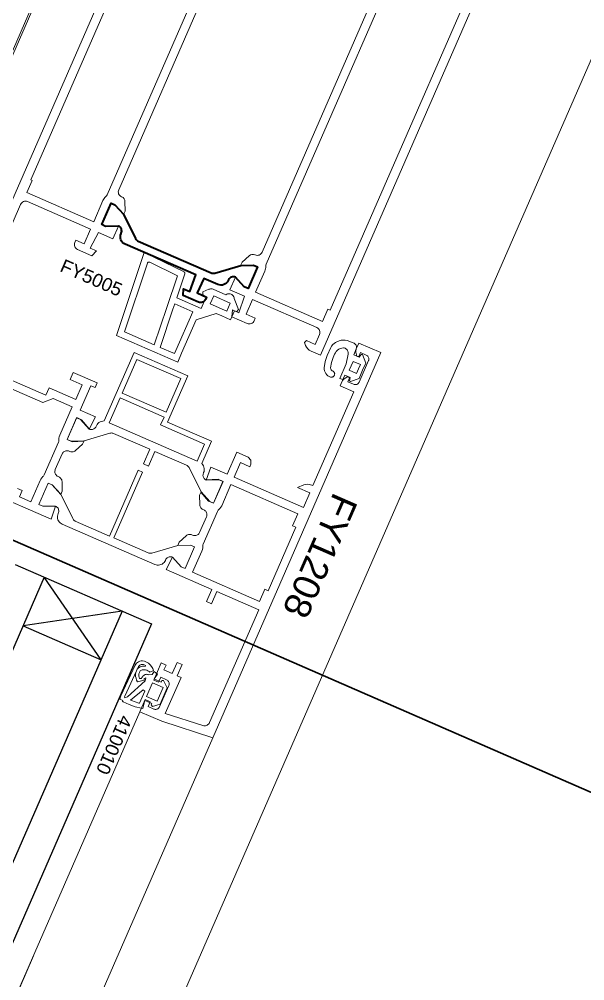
# Model space of a CAD drawing. Header units: millimetres. Extents: x -50172 to 90294, y -80883 to 956680.
# Drawn here: x 9223.4 to 9329.7, y -6551.4 to -6370.5 of the extents above; entities that cross this region are included whole.
import ezdxf

# ---------------------------------------------------------------- set-up
doc = ezdxf.new("R2010")
doc.units = ezdxf.units.MM
doc.header["$MEASUREMENT"] = 0
doc.linetypes.add('Dot & Dashed', pattern=[670.277762, 352.777767, -176.388884, 0, -141.111112])
for name, color, linetype, lineweight in [('0_Pen_No__2', 8, 'Continuous', 15), ('0_Pen_No__5', 7, 'Continuous', 25), ('0_Pen_No__6', 7, 'Continuous', 35), ('0_Pen_No__7', 7, 'Continuous', 35), ('0_Pen_No__9', 7, 'Continuous', 13), ('New_A-20-M_Roof_Pen_No__93', 8, 'Continuous', 13), ('New_A-25-M_Curtain_Wall_Pen_No__90', 8, 'Continuous', 20), ('New_A-25-M_Wall_Ext_Pen_No__87', 8, 'Continuous', 20), ('New_ArchiCAD Windows_Pen_No__3', 7, 'Continuous', 18)]:
    doc.layers.add(name, color=color, linetype=linetype, lineweight=lineweight)
for name, color, linetype in [('New_A-20-M_Roof', 7, 'Continuous'), ('New_A-25-M_Curtain_Wall', 7, 'Continuous'), ('New_A-25-M_Wall_Ext', 7, 'Continuous'), ('New_ArchiCAD Windows', 7, 'Continuous')]:
    doc.layers.add(name, color=color, linetype=linetype)
doc.layers.add('New_A-25-M_Curtain_Wall_Pen_No__69', color=7, linetype='Continuous', lineweight=20, true_color=0x606060)
doc.layers.add('New_ArchiCAD Windows_Pen_No__23', color=7, linetype='Continuous', lineweight=30, true_color=0x2a2a2a)
doc.styles.add('GENERATED_STYLE_3', font='')
doc.styles.get('GENERATED_STYLE_3').set_extended_font_data('Arial')

# ---------------------------------------------------------------- blocks, each defined once
blk = doc.blocks.new('Wall_2_1', base_point=(10092.6, -4631.3))
at = {"layer": 'New_A-25-M_Wall_Ext_Pen_No__87', "linetype": 'Continuous', "flags": 128}
for points in [[(10000.93, -4591.33), (2142.47, -22613.27)], [(2234.14, -22653.24), (10092.6, -4631.3)]]:
    blk.add_lwpolyline(points, dxfattribs=at)
blk = doc.blocks.new('Wall_4_1', base_point=(9982.59, -4632.6))
at = {"layer": 'New_A-25-M_Wall_Ext_Pen_No__87', "linetype": 'Continuous', "flags": 128}
blk.add_lwpolyline([(4871.77, -16353.33), (9982.59, -4632.6)], dxfattribs=at)
blk = doc.blocks.new('Double Window 19_5')
at = {"layer": 'New_ArchiCAD Windows_Pen_No__23', "linetype": 'Continuous'}
blk.add_line((-200, 0), (-200, -190), dxfattribs=at)
at = {"layer": 'New_ArchiCAD Windows_Pen_No__3', "linetype": 'Continuous'}
blk.add_line((-200, 0), (650, 0), dxfattribs=at)
blk = doc.blocks.new('Wall_239_1', base_point=(10165.92, -4712.54))
at = {"layer": 'New_ArchiCAD Windows', "color": 251, "linetype": 'Continuous', "lineweight": 20, "true_color": 0x606060, "zscale": 1000, "rotation": 66.44041158399281}
blk.add_blockref('Double Window 19_5', (9268.4, -6270.46), dxfattribs=at)
blk = doc.blocks.new('Morph_2_1')
at = {"layer": 'New_A-20-M_Roof_Pen_No__93', "linetype": 'Continuous', "flags": 128}
blk.add_lwpolyline([(2064.53, -22792.01), (10012.82, -4564.06)], dxfattribs=at)
blk = doc.blocks.new('Beam_8_1', base_point=(10000.93, -4591.33))
at = {"layer": 'New_A-25-M_Curtain_Wall_Pen_No__69', "linetype": 'Dot & Dashed'}
blk.add_line((10000.93, -4591.33), (2142.47, -22613.27), dxfattribs=at)
at = {"layer": 'New_A-25-M_Curtain_Wall_Pen_No__90', "linetype": 'Continuous'}
blk.add_line((10000.93, -4591.33), (2142.47, -22613.27), dxfattribs=at)

msp = doc.modelspace()

# ---------------------------------------------------------------- linework, layer by layer
at = {"layer": '0_Pen_No__2', "linetype": 'Continuous', "flags": 128}
for points in [[(9274.61, -6284.08), (9210.65, -6430.74)], [(9263.83, -6456.66), (9276.84, -6462.33), (9278.04, -6459.58), (9275.73, -6458.57), (9276.93, -6458.1), (9277.7, -6457.96), (9278.46, -6458.13), (9278.64, -6458.21), (9286.32, -6440.61), (9283.75, -6439.49), (9284.15, -6438.58), (9284.22, -6438.45), (9284.31, -6438.32), (9284.42, -6438.22), (9284.54, -6438.13), (9285.22, -6437.71), (9285.51, -6437.96), (9285.19, -6438.7), (9286.29, -6439.18), (9286.4, -6439.22), (9286.53, -6439.24), (9286.65, -6439.24), (9286.78, -6439.23), (9286.9, -6439.19), (9287.01, -6439.13), (9287.11, -6439.06), (9287.2, -6438.97), (9287.28, -6438.87), (9287.34, -6438.76), (9289.1, -6434.73), (9289.14, -6434.61), (9289.16, -6434.49), (9289.16, -6434.36), (9289.15, -6434.24), (9289.11, -6434.12), (9289.05, -6434.01), (9288.98, -6433.9), (9288.9, -6433.81), (9288.8, -6433.74), (9288.68, -6433.68), (9287.58, -6433.2), (9287.26, -6433.93), (9286.89, -6433.89), (9286.73, -6433.11), (9286.71, -6432.96), (9286.71, -6432.81), (9286.74, -6432.66), (9286.79, -6432.51), (9287.27, -6431.42), (9291.39, -6433.22), (9259.82, -6505.64), (9250.25, -6502.56), (9246.12, -6500.76)], [(9259.58, -6449.89), (9257.75, -6454.07), (9257.93, -6454.3), (9258.06, -6454.53), (9258.16, -6454.77), (9258.21, -6455.03), (9258.22, -6455.29), (9258.18, -6455.55), (9258.09, -6455.79), (9258.05, -6455.89), (9258, -6456.03), (9257.98, -6456.19), (9257.97, -6456.35), (9257.99, -6456.5), (9258.04, -6456.65), (9258.11, -6456.79), (9258.2, -6456.92), (9258.31, -6457.03), (9258.43, -6457.13), (9258.57, -6457.2), (9258.59, -6457.16), (9260.82, -6457.04), (9261.74, -6457.44), (9259.94, -6461.56), (9259.03, -6461.16), (9257.59, -6459.45), (9257.61, -6459.4), (9255.35, -6454.85), (9255.28, -6454.73), (9255.19, -6454.62), (9255.09, -6454.53), (9254.98, -6454.45), (9254.85, -6454.38), (9248.93, -6451.8), (9247.73, -6454.55), (9246.81, -6454.15), (9248.01, -6451.4), (9241.17, -6448.41), (9241.04, -6448.37), (9240.9, -6448.34), (9240.76, -6448.33), (9240.62, -6448.34), (9240.49, -6448.37), (9235.61, -6449.81), (9235.59, -6449.85), (9233.36, -6449.97), (9232.44, -6449.57), (9234.24, -6445.45), (9235.16, -6445.85), (9236.59, -6447.56), (9236.57, -6447.61), (9236.72, -6447.66), (9236.87, -6447.69), (9237.03, -6447.69), (9237.19, -6447.67), (9237.34, -6447.62), (9237.48, -6447.55), (9237.61, -6447.46), (9237.72, -6447.36), (9237.81, -6447.23), (9237.89, -6447.09), (9237.93, -6447), (9238.05, -6446.77), (9238.22, -6446.57), (9238.41, -6446.39), (9238.64, -6446.26), (9238.88, -6446.16), (9239.13, -6446.11), (9239.42, -6446.08), (9245.04, -6433.19), (9255.12, -6437.59), (9251.33, -6446.3)], [(9221.11, -6438.03), (9228.44, -6441.23), (9229.04, -6439.85), (9234.09, -6442.05), (9235.28, -6439.3), (9232.99, -6438.3), (9233.59, -6436.93), (9238.08, -6438.89), (9237.68, -6439.8), (9236.86, -6439.44), (9234.86, -6444.03), (9237.79, -6445.31), (9236.57, -6447.61), (9234.96, -6445.81), (9234.22, -6445.49), (9232.46, -6449.53), (9233.2, -6449.85), (9235.61, -6449.81), (9235.33, -6450.45), (9234.02, -6451.64), (9233.89, -6451.74), (9233.74, -6451.81), (9233.59, -6451.86), (9233.43, -6451.89), (9233.26, -6451.89), (9233.1, -6451.86), (9232.95, -6451.81), (9232.8, -6451.75), (9232.66, -6451.7), (9232.5, -6451.67), (9232.34, -6451.67), (9232.19, -6451.69), (9232.04, -6451.73), (9231.9, -6451.8), (9231.77, -6451.89), (9231.66, -6452), (9231.56, -6452.13), (9231.49, -6452.26), (9230.21, -6455.2), (9230.16, -6455.35), (9230.13, -6455.5), (9230.13, -6455.66), (9230.15, -6455.81), (9230.19, -6455.96), (9230.26, -6456.1), (9230.35, -6456.23), (9230.46, -6456.35), (9230.59, -6456.44), (9230.73, -6456.51), (9230.87, -6456.58), (9231.01, -6456.65), (9231.14, -6456.75), (9231.25, -6456.87), (9231.34, -6457.01), (9231.41, -6457.16), (9231.45, -6457.32), (9231.47, -6457.48), (9231.5, -6459.25), (9231.22, -6459.89), (9229.6, -6458.1), (9228.87, -6457.78), (9227.11, -6461.81), (9227.84, -6462.13), (9230.26, -6462.09), (9229.4, -6464.56), (9217.3, -6459.28)], [(9287.99, -6436.52), (9287.32, -6438.06), (9285.72, -6438.68), (9285.54, -6438.54), (9285.64, -6437.91), (9284.63, -6437.47)], [(9223.1, -6458.75), (9224.01, -6459.15), (9223.49, -6460.34), (9225.6, -6461.26), (9227.34, -6457.27), (9227.48, -6457), (9227.66, -6456.76), (9227.88, -6456.54), (9227.98, -6456.44), (9228.07, -6456.32), (9228.14, -6456.19), (9230.8, -6450.08), (9230.85, -6449.94), (9230.88, -6449.79), (9230.89, -6449.64), (9230.9, -6449.34), (9230.96, -6449.04), (9231.06, -6448.75), (9233.39, -6443.39), (9229.82, -6441.83), (9227.85, -6442.6), (9220.51, -6439.41)], [(9250.65, -6445.35), (9242.4, -6441.75), (9240.36, -6446.42), (9256.86, -6453.62), (9258.26, -6450.41), (9250.01, -6446.81)], [(9250.01, -6446.81), (9250.65, -6445.35)], [(9251.33, -6446.3), (9259.58, -6449.89)], [(9246.12, -6500.76), (9247.12, -6498.47), (9248.04, -6498.87), (9247.64, -6499.78), (9248.74, -6500.26), (9248.86, -6500.3), (9248.98, -6500.32), (9249.11, -6500.33), (9249.23, -6500.31), (9249.35, -6500.27), (9249.47, -6500.22), (9249.57, -6500.15), (9249.66, -6500.06), (9249.73, -6499.96), (9249.79, -6499.85), (9251.55, -6495.82), (9251.59, -6495.7), (9251.62, -6495.57), (9251.62, -6495.45), (9251.6, -6495.32), (9251.56, -6495.2), (9251.51, -6495.09), (9251.44, -6494.99), (9251.35, -6494.9), (9251.25, -6494.82), (9251.14, -6494.76), (9250.04, -6494.28), (9249.64, -6495.2), (9248.72, -6494.8), (9250.12, -6491.59), (9251.04, -6491.99), (9250.64, -6492.91), (9252.2, -6493.59), (9253.12, -6491.48), (9254.03, -6491.88), (9253.11, -6493.99), (9253.85, -6494.31), (9250.89, -6501.08), (9257.97, -6503.36), (9258.13, -6503.4), (9258.29, -6503.41), (9258.46, -6503.39), (9258.61, -6503.35), (9258.76, -6503.28), (9258.9, -6503.19), (9259.02, -6503.08), (9259.12, -6502.95), (9259.19, -6502.81), (9268.45, -6481.58), (9260.57, -6478.15), (9259.57, -6480.44), (9258.65, -6480.04), (9259.65, -6477.75), (9251.03, -6473.99), (9252.26, -6471.68), (9253.87, -6473.48), (9254.61, -6473.8), (9256.37, -6469.77), (9255.63, -6469.45), (9253.22, -6469.49), (9253.5, -6468.84), (9254.81, -6467.66), (9254.94, -6467.56), (9255.09, -6467.48), (9255.24, -6467.43), (9255.4, -6467.4), (9255.57, -6467.4), (9255.73, -6467.43), (9255.88, -6467.48), (9256.02, -6467.55), (9256.17, -6467.6), (9256.33, -6467.62), (9256.48, -6467.63), (9256.64, -6467.61), (9256.79, -6467.56), (9256.93, -6467.49), (9257.06, -6467.4), (9257.17, -6467.29), (9257.27, -6467.17), (9257.34, -6467.03), (9258.62, -6464.1), (9258.67, -6463.95), (9258.7, -6463.79), (9258.7, -6463.64), (9258.68, -6463.48), (9258.63, -6463.33), (9258.57, -6463.19), (9258.48, -6463.06), (9258.37, -6462.95), (9258.24, -6462.85), (9258.1, -6462.78), (9257.96, -6462.72), (9257.82, -6462.64), (9257.69, -6462.54), (9257.58, -6462.42), (9257.48, -6462.29), (9257.42, -6462.14), (9257.38, -6461.98), (9257.36, -6461.82), (9257.33, -6460.04), (9257.61, -6459.4), (9259.23, -6461.2), (9259.96, -6461.52), (9261.72, -6457.48), (9260.99, -6457.16), (9258.57, -6457.2), (9259.43, -6454.74), (9262.54, -6456.1), (9264.34, -6451.97), (9266.45, -6452.89), (9266.98, -6453.44), (9266.97, -6454.21), (9266.77, -6454.67), (9265.03, -6453.91), (9263.83, -6456.66)]]:
    msp.add_lwpolyline(points, dxfattribs=at)
msp.add_lwpolyline([(9275.27, -6318.19), (9276.61, -6318.77), (9274.87, -6322.76, 0.112281), (9274.7, -6323.65, -0.112281), (9274.61, -6324.09), (9239.98, -6403.53, -0.112281), (9239.71, -6403.88, 0.112281), (9239.17, -6404.62), (9237.43, -6408.6), (9224.88, -6403.13), (9225.88, -6400.84), (9225.6, -6400.72), (9262.77, -6315.47), (9263.05, -6315.59), (9264.05, -6313.3)], format="xyb", close=True, dxfattribs=at)
for points in [[(9215.9, -6423.21), (9223.69, -6405.34, -0.414214), (9225.01, -6404.82), (9236.84, -6409.98), (9235.64, -6412.73), (9234.08, -6412.05), (9233.88, -6412.51, 0.414214), (9234.39, -6413.82), (9237.1, -6415), (9237.98, -6414.08), (9236.78, -6413.55), (9238.3, -6410.62), (9241.05, -6411.82), (9242.09, -6409.43), (9239.67, -6409.47), (9238.94, -6409.15), (9240.7, -6405.12), (9241.43, -6405.44), (9243.05, -6407.23), (9243.33, -6406.59), (9243.3, -6404.82, 0.294108), (9242.7, -6403.92), (9242.65, -6403.9, -0.414214), (9242.13, -6402.58), (9275.39, -6326.31, -0.414214)], [(9324.01, -6332.9), (9280.04, -6433.73), (9278.31, -6432.97, -0.198912), (9277.24, -6431.87), (9277.04, -6431.34), (9277.44, -6430.95), (9279.09, -6431.67), (9279.88, -6429.84, 0.414214), (9279.37, -6428.52), (9267.27, -6423.25), (9266.07, -6426), (9267.81, -6426.76), (9267.61, -6427.22, -0.414214), (9266.29, -6427.73), (9263.41, -6426.47), (9263.49, -6425.2), (9264.68, -6425.72), (9265.8, -6422.61), (9263.05, -6421.41), (9264.09, -6419.03), (9265.71, -6420.82), (9266.44, -6421.14), (9268.2, -6417.11), (9267.47, -6416.79), (9265.05, -6416.83), (9265.33, -6416.18), (9266.65, -6415, -0.294108), (9267.72, -6414.82), (9267.77, -6414.85, 0.414214), (9269.08, -6414.33), (9302.34, -6338.07, 0.414214)], [(9304.76, -6336.76, 0.112281), (9304.5, -6337.12), (9269.86, -6416.56, 0.112281), (9269.78, -6416.99, -0.112281), (9269.61, -6417.89), (9267.87, -6421.87), (9280.43, -6427.35), (9281.42, -6425.06), (9281.88, -6425.26), (9319.06, -6340.01), (9318.6, -6339.81), (9319.6, -6337.52), (9307.91, -6332.42)]]:
    msp.add_lwpolyline(points, format="xyb", dxfattribs=at)
for points in [[(9251.05, -6444.43), (9253.81, -6438.11), (9245.56, -6434.51), (9242.8, -6440.83)], [(9245.8, -6455.34), (9246.63, -6455.7), (9241.23, -6468.08), (9247.66, -6470.88), (9247.79, -6470.93), (9247.93, -6470.96), (9248.07, -6470.96), (9248.21, -6470.95), (9248.34, -6470.92), (9253.22, -6469.47), (9255.63, -6469.45), (9256.37, -6469.77), (9254.61, -6473.8), (9253.87, -6473.48), (9252.26, -6471.68), (9252.11, -6471.63), (9251.95, -6471.61), (9251.8, -6471.6), (9251.64, -6471.63), (9251.49, -6471.67), (9251.35, -6471.74), (9251.22, -6471.83), (9251.11, -6471.94), (9251.01, -6472.06), (9250.94, -6472.2), (9250.9, -6472.29), (9250.79, -6472.5), (9250.65, -6472.69), (9250.48, -6472.85), (9250.28, -6472.99), (9250.07, -6473.09), (9249.85, -6473.16), (9249.61, -6473.19), (9249.38, -6473.19), (9249.15, -6473.15), (9248.93, -6473.07), (9231.51, -6465.47), (9231.3, -6465.36), (9231.11, -6465.22), (9230.95, -6465.05), (9230.82, -6464.86), (9230.71, -6464.65), (9230.64, -6464.42), (9230.61, -6464.19), (9230.62, -6463.95), (9230.66, -6463.72), (9230.73, -6463.5), (9230.77, -6463.41), (9230.82, -6463.26), (9230.85, -6463.11), (9230.86, -6462.95), (9230.83, -6462.79), (9230.79, -6462.64), (9230.72, -6462.5), (9230.63, -6462.37), (9230.52, -6462.26), (9230.4, -6462.17), (9230.26, -6462.09), (9227.84, -6462.13), (9227.11, -6461.81), (9228.87, -6457.78), (9229.6, -6458.1), (9231.22, -6459.87), (9233.48, -6464.44), (9233.55, -6464.56), (9233.64, -6464.67), (9233.74, -6464.77), (9233.85, -6464.85), (9233.97, -6464.91), (9240.4, -6467.72)], [(9263.23, -6458.03), (9261.49, -6462.02), (9261.35, -6462.29), (9261.17, -6462.54), (9260.95, -6462.75), (9260.84, -6462.86), (9260.76, -6462.98), (9260.69, -6463.11), (9258.02, -6469.22), (9257.97, -6469.36), (9257.95, -6469.5), (9257.94, -6469.65), (9257.93, -6469.96), (9257.87, -6470.26), (9257.77, -6470.54), (9256.03, -6474.53), (9268.59, -6480.01), (9269.59, -6477.72), (9270.23, -6478), (9275.43, -6466.08), (9274.79, -6465.8), (9275.79, -6463.51)]]:
    msp.add_lwpolyline(points, close=True, dxfattribs=at)
at = {"layer": '0_Pen_No__5', "linetype": 'Continuous'}
for p, q in [((9222.64, -6473.06), (9248.3, -6484.25)), ((9228.14, -6475.46), (9105.86, -6755.87)), ((9238.81, -6491.02), (9228.14, -6475.46)), ((9242.8, -6481.85), (9120.53, -6762.27)), ((9242.8, -6481.85), (9224.14, -6484.63)), ((9248.3, -6484.25), (9126.03, -6764.67)), ((9224.14, -6484.63), (9238.81, -6491.02))]:
    msp.add_line(p, q, dxfattribs=at)
at = {"layer": '0_Pen_No__6', "linetype": 'Continuous', "flags": 128}
msp.add_lwpolyline([(9265.06, -6416.81), (9267.47, -6416.79), (9268.2, -6417.11), (9266.44, -6421.14), (9265.71, -6420.82), (9264.09, -6419.03, 0.414214), (9262.77, -6419.54), (9262.73, -6419.63, -0.414214), (9260.76, -6420.41), (9258.1, -6419.25), (9256.9, -6422), (9258.64, -6422.76), (9258.44, -6423.22, -0.414214), (9257.13, -6423.74), (9254.24, -6422.48), (9254.32, -6421.2), (9255.52, -6421.72), (9256.63, -6418.61), (9243.34, -6412.82, -0.414214), (9242.57, -6410.84), (9242.61, -6410.75, 0.414214), (9242.09, -6409.43), (9239.67, -6409.47), (9238.94, -6409.15), (9240.7, -6405.12), (9241.43, -6405.44), (9243.06, -6407.21), (9245.31, -6411.78, 0.176327), (9245.81, -6412.25), (9259.49, -6418.22, 0.176327), (9260.18, -6418.26)], format="xyb", close=True, dxfattribs=at)
at = {"layer": '0_Pen_No__9', "linetype": 'Continuous'}
for p, q in [((9246.12, -6500.76), (9130.24, -6766.51)), ((9259.82, -6505.64), (9143.54, -6772.3)), ((9110.23, -6812.42), (9226.11, -6546.67))]:
    msp.add_line(p, q, dxfattribs=at)
at = {"layer": '0_Pen_No__9', "linetype": 'Continuous', "flags": 128}
for points in [[(9261.5, -6426.32), (9263.15, -6427.04), (9263.87, -6425.39), (9264.31, -6425.5), (9264.66, -6425.1), (9263.85, -6423.03), (9263.82, -6422.87), (9263.76, -6422.71), (9263.67, -6422.56), (9263.55, -6422.43), (9263.42, -6422.32), (9263.27, -6422.24), (9263.11, -6422.18), (9262.94, -6422.15), (9262.77, -6422.15), (9262.6, -6422.18), (9262.44, -6422.24), (9262.24, -6422.33), (9259.88, -6421.31), (9259.72, -6421.25), (9259.56, -6421.23), (9259.39, -6421.23), (9259.23, -6421.26), (9259.07, -6421.31), (9257.97, -6421.81), (9257.93, -6422.33), (9258.57, -6422.75), (9257.63, -6424.91), (9253.04, -6422.91), (9254.56, -6418.4), (9254.57, -6418.35), (9254.57, -6418.31), (9254.57, -6418.26), (9254.56, -6418.21), (9254.54, -6418.17), (9254.51, -6418.13), (9254.48, -6418.09), (9254.45, -6418.06), (9254.41, -6418.03), (9246.94, -6414.38), (9241.71, -6429.97), (9253.23, -6434.99), (9253.95, -6433.33)], [(9252.87, -6432.8), (9252.61, -6433.41), (9249.91, -6432.23), (9252.33, -6425.05)], [(9252.33, -6425.05), (9252.66, -6424.05), (9256.05, -6425.53), (9252.87, -6432.8)], [(9253.95, -6433.33), (9256.69, -6427.06), (9256.86, -6426.99), (9260.26, -6425.91), (9260.44, -6425.86), (9261.5, -6426.32)], [(9284.63, -6437.47), (9284.27, -6438.3), (9283.72, -6438.06), (9284.92, -6435.31), (9285.26, -6433.49), (9285.27, -6433.33), (9285.26, -6433.16), (9285.22, -6433), (9285.16, -6432.84), (9285.07, -6432.7), (9284.96, -6432.58), (9284.83, -6432.48), (9284.68, -6432.39), (9284.52, -6432.34), (9284.36, -6432.31), (9284.06, -6432.36), (9283.77, -6432.46), (9283.5, -6432.6), (9283.26, -6432.78), (9283.04, -6432.99), (9282.86, -6433.24), (9282.72, -6433.5), (9282.45, -6434.13), (9282.13, -6435.08), (9281.97, -6436.07), (9281.97, -6436.16), (9281.98, -6436.26), (9282.01, -6436.35), (9282.06, -6436.43), (9282.12, -6436.51), (9282.18, -6436.58), (9282.26, -6436.63), (9282.35, -6436.67), (9282.44, -6436.72), (9282.52, -6436.78), (9282.6, -6436.85), (9282.65, -6436.94), (9282.7, -6437.03), (9282.72, -6437.13), (9282.73, -6437.24), (9282.72, -6437.34), (9282.7, -6437.44), (9282.65, -6437.53), (9282.6, -6437.62), (9282.52, -6437.7), (9282.44, -6437.76), (9282.35, -6437.8), (9282.25, -6437.83), (9282.15, -6437.84), (9282.04, -6437.84), (9281.94, -6437.82), (9281.68, -6437.71), (9281.44, -6437.56), (9281.23, -6437.37), (9281.05, -6437.15), (9280.91, -6436.9), (9280.82, -6436.63), (9280.77, -6436.36), (9280.76, -6436.07), (9280.95, -6434.91), (9281.33, -6433.79), (9281.99, -6432.28), (9282.15, -6431.98), (9282.36, -6431.71), (9282.61, -6431.48), (9282.9, -6431.3), (9283.59, -6430.99), (9283.92, -6430.89), (9284.25, -6430.86), (9284.69, -6430.88), (9285.12, -6430.96), (9285.54, -6431.1), (9286.37, -6431.47), (9286.48, -6431.53), (9286.59, -6431.6), (9286.67, -6431.69), (9286.74, -6431.8), (9286.8, -6431.91), (9286.84, -6432.03), (9286.85, -6432.16), (9286.85, -6432.28), (9286.83, -6432.4), (9286.79, -6432.52), (9286.31, -6433.62), (9287.32, -6434.06), (9287.71, -6433.57), (9287.94, -6433.6), (9288.57, -6435.2), (9287.99, -6436.52)]]:
    msp.add_lwpolyline(points, dxfattribs=at)
for points in [[(9251.17, -6424.73), (9248.81, -6431.75), (9243.2, -6429.3), (9247.53, -6416.39), (9247.55, -6416.34), (9247.58, -6416.3), (9247.62, -6416.26), (9247.66, -6416.23), (9247.7, -6416.21), (9247.75, -6416.19), (9247.8, -6416.18), (9247.85, -6416.18), (9247.9, -6416.19), (9247.95, -6416.21), (9253.17, -6418.77)], [(9262, -6425.23), (9259.33, -6424.07), (9259.99, -6422.55), (9263.11, -6423.91), (9262.45, -6425.43)], [(9287.23, -6436.26), (9287.57, -6435.48), (9286.2, -6434.88), (9285.48, -6436.53), (9286.85, -6437.13)], [(9245.21, -6492.03), (9242.55, -6497.8), (9242.33, -6498.39), (9242.91, -6498.62), (9242.84, -6498.78), (9242.99, -6498.87), (9244.07, -6499.43), (9245.21, -6499.86), (9246.4, -6500.12), (9246.68, -6500.17), (9247.01, -6498.64), (9248.33, -6499.21), (9248.21, -6499.48), (9248.45, -6499.76), (9249.91, -6499.32), (9251.25, -6496.26), (9250.57, -6494.89), (9250.21, -6494.9), (9250.09, -6495.18), (9248.77, -6494.6), (9249.42, -6493.67), (9248.77, -6493.21), (9248.4, -6493.73), (9247.78, -6493.82), (9247.68, -6493.77), (9247.56, -6493.74), (9247.44, -6493.72), (9247.32, -6493.73), (9247.21, -6493.75), (9247.09, -6493.79), (9246.99, -6493.85), (9246.83, -6493.94), (9246.69, -6494.05), (9246.57, -6494.18), (9246.47, -6494.33), (9246.39, -6494.49), (9246.02, -6494.5), (9245.95, -6494.29), (9245.91, -6494.07), (9245.91, -6493.84), (9245.94, -6493.62), (9246.01, -6493.4), (9246.11, -6493.2), (9246.19, -6493.09), (9246.3, -6493.01), (9246.41, -6492.94), (9246.54, -6492.89), (9246.67, -6492.86), (9246.81, -6492.86), (9246.94, -6492.88), (9247.18, -6492.91), (9247.41, -6492.97), (9247.63, -6493.06), (9247.83, -6493.19), (9248.01, -6493.34), (9248.66, -6493), (9248.52, -6492.61), (9248.31, -6492.24), (9248.05, -6491.91), (9247.73, -6491.64), (9247.37, -6491.42), (9246.98, -6491.27), (9246.57, -6491.19), (9246.33, -6491.21), (9246.09, -6491.26), (9245.87, -6491.35), (9245.67, -6491.48), (9245.49, -6491.64), (9245.33, -6491.83)], [(9243.27, -6497.81), (9245.88, -6492.23), (9245.98, -6492.12), (9246.09, -6492.03), (9246.22, -6491.96), (9246.35, -6491.9), (9246.5, -6491.88), (9246.64, -6491.87), (9246.79, -6491.89), (9246.92, -6491.93), (9247.06, -6492), (9247.17, -6492.08), (9247.1, -6492.23), (9246.87, -6492.2), (9246.63, -6492.2), (9246.39, -6492.24), (9246.17, -6492.31), (9245.96, -6492.43), (9245.77, -6492.57), (9245.61, -6492.75), (9245.45, -6493.07), (9245.35, -6493.41), (9245.3, -6493.77), (9245.31, -6494.13), (9245.38, -6494.48), (9245.5, -6494.82), (9245.68, -6495.13), (9246.91, -6494.83), (9246.93, -6494.51), (9247.22, -6494.39), (9247.11, -6494.97), (9243.8, -6497.96), (9243.31, -6498.12), (9243.19, -6497.98)], [(9247.36, -6497.92), (9249.38, -6498.8), (9250.5, -6496.23), (9248.48, -6495.35)], [(9245.94, -6499.12), (9246.06, -6499.15), (9247.05, -6496.89), (9246.74, -6496.65), (9244.33, -6498.57), (9244.56, -6498.67)]]:
    msp.add_lwpolyline(points, close=True, dxfattribs=at)

# ---------------------------------------------------------------- block references
at = {"layer": 'New_A-20-M_Roof', "linetype": 'Continuous', "lineweight": 0}
msp.add_blockref('Morph_2_1', (0, 0), dxfattribs=at)
at = {"layer": 'New_A-25-M_Curtain_Wall', "color": 8, "lineweight": 20}
msp.add_blockref('Beam_8_1', (10000.93, -4591.33), dxfattribs=at)
at = {"layer": 'New_A-25-M_Wall_Ext', "color": 250, "lineweight": 50, "true_color": 0x2a2a2a}
for name, p in [('Wall_4_1', (9982.59, -4632.6)), ('Wall_239_1', (10165.92, -4712.54)), ('Wall_2_1', (10092.6, -4631.3))]:
    msp.add_blockref(name, p, dxfattribs=at)

# ---------------------------------------------------------------- texts
at = {"layer": '0_Pen_No__7', "linetype": 'Continuous', "attachment_point": 7, "style": 'GENERATED_STYLE_3'}
for s, insert, char_height, rotation in [('\\A1;{\\fArial|b0|i0|c0|p34;FY5005}', (9230.88, -6417.87), 2.5, 336.4404), ('\\A1;{\\fArial|b0|i0|c0|p34;FY1208}', (9282.53, -6459.23), 5, 246.4404), ('\\A1;{\\fArial|b0|i0|c0|p34;410010}', (9242.43, -6501.17), 2.5, 246.4404)]:
    msp.add_mtext(s, dxfattribs=dict(at, insert=insert, char_height=char_height, rotation=rotation))

doc.saveas('drawing.dxf')
